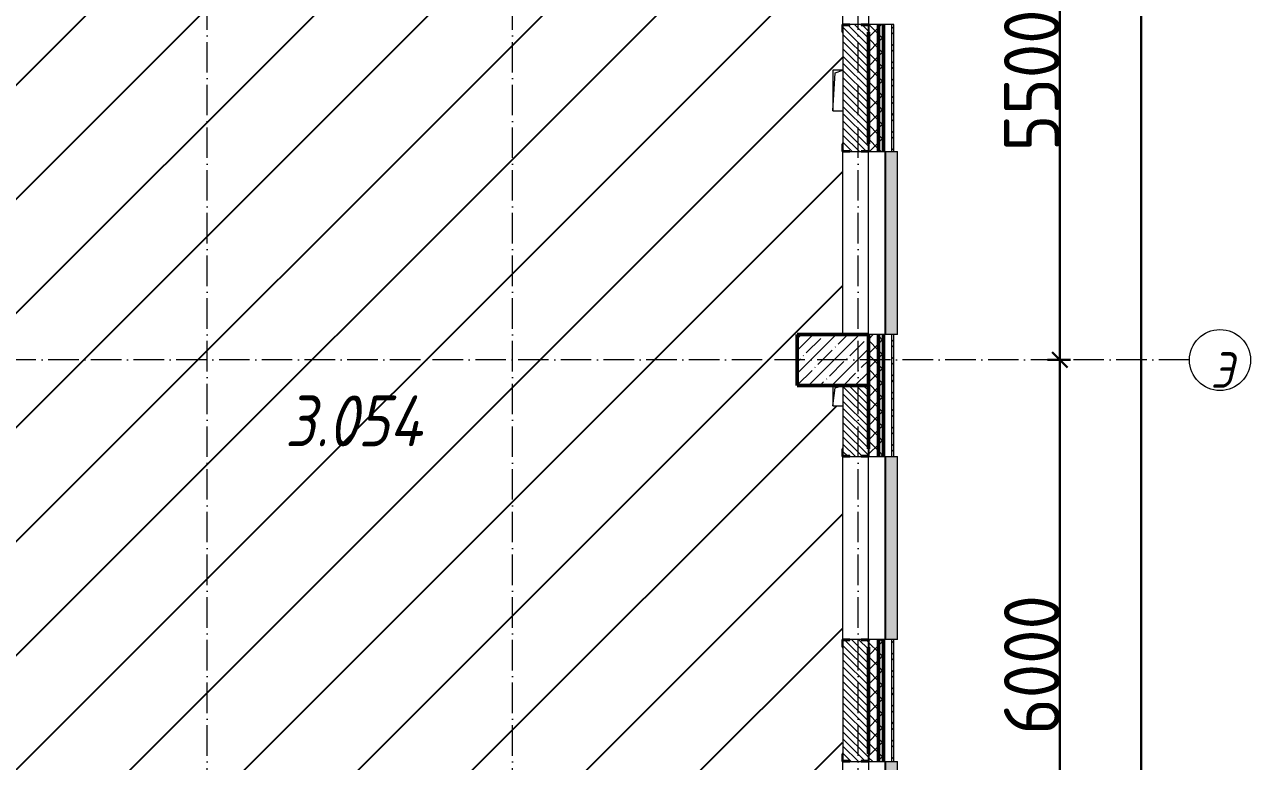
# Model space of a CAD drawing. Header units: millimetres. Extents: x -17017 to 628417, y -109036 to 199237.
# Drawn here: x 538762 to 550818, y -55985 to -48735 of the extents above; entities that cross this region are included whole.
import ezdxf

# ---------------------------------------------------------------- set-up
doc = ezdxf.new("R2010")
doc.units = ezdxf.units.MM
doc.linetypes.add('50_200_ШТРИХ_1Т_ш5_п1_п1_', pattern=[700, 500, -100, 0, -100])
for name, color, linetype, lineweight in [('A-____-____-DIMS', 7, 'Continuous', 9), ('A-GENM-____-MCUT', 7, 'Continuous', 25), ('A-GENM-____-OTLN', 7, 'Continuous', 9), ('A-GENM-____-OTLN-1', 7, 'Continuous', 25), ('A-GLAZ-____-OTLN', 7, 'Continuous', 9), ('A-WALL-____-MCUT-2', 7, 'Continuous', 50), ('A-WALL-____-MCUT-3', 7, 'Continuous', 9), ('A-WALL-____-OTLN', 7, 'Continuous', 9), ('A-WALL-____-PATT-1', 7, 'Continuous', 9), ('A-WALL-FNSH-MCUT-1', 7, 'Continuous', 9), ('S-COLS-____-MCUT', 7, 'Continuous', 50), ('S-COLS-____-OTLN', 7, 'Continuous', 9), ('S-GRID-____-IDEN', 7, 'Continuous', 9), ('S-GRID-____-OTLN-1', 7, '50_200_ШТРИХ_1Т_ш5_п1_п1_', 9), ('Марки помещений', 7, 'Continuous', 9), ('стяжа', 7, 'Continuous', 30)]:
    doc.layers.add(name, color=color, linetype=linetype, lineweight=lineweight)
doc.layers.add('A-GLAZ-____-OTLN-1', color=7, linetype='Continuous', lineweight=9, true_color=0xc0c0c0)
doc.styles.add('ISOCPEUR_I', font='isocpeui.ttf', dxfattribs={"width": 0.9, "height": 2.5})
doc.styles.add('ISOCPEUR_I_2', font='isocpeui.ttf', dxfattribs={"width": 0.85, "height": 2.3})
doc.styles.add('ISOCPEUR_I_9', font='isocpeui.ttf', dxfattribs={"width": 0.9, "height": 250})
doc.styles.add('СПДС', font='isocpeur.ttf', dxfattribs={"width": 0.9})
doc.dimstyles.new('ISO-2_5_0_9К_БОЛЬШОЙ_ОСИ', dxfattribs={"dimscale": 304.8, "dimtxt": 248.995294, "dimasz": 0.492126, "dimexe": 0.393701, "dimexo": 0, "dimgap": 0, "dimtad": 1, "dimdec": 0, "dimzin": 0, "dimdsep": 46, "dimtxsty": 'ISOCPEUR_I_9', "dimblk1": 'OBLIQUE', "dimblk2": 'OBLIQUE', "dimsah": 1, "dimcen": 0.09, "dimdle": 0.393701, "dimazin": 0, "dimtfac": 1, "dimtdec": 4, "dimtix": 1, "dimtmove": 0, "dimatfit": 3, "dimfxl": 1, "dimtvp": 1, "dimtolj": 1, "dimtzin": 0, "dimarcsym": 2})
pattern_1 = [(135, (523510.01, -90515.614), (-35.35534, -35.35534), [])]
pattern_2 = [(45, (523510.01, -90515.61), (-85.53659, 85.53659), []), (45, (523567.03, -90515.61), (-85.53659, 85.53659), [])]
pattern_3 = [(45, (523510.01, -90515.61), (-70.71068, 70.71068), []), (135, (523510.01, -90515.61), (-70.71068, -70.71068), [])]

# ---------------------------------------------------------------- blocks, each defined once
blk = doc.blocks.new('BSC_Колонна _Прямоугольная - 500х700-V8-АР1_План отверстий 3 этажа в осях 1-64_А-ГГ')
at = {"layer": 'S-COLS-____-OTLN'}
h = blk.add_hatch(dxfattribs=at)
h.set_pattern_fill('FP_42', color=256, style=0, pattern_type=2)
h.set_pattern_definition([(315, (-38481.04, 23200), (114.04925, 114.04925), []), (315, (-38481.04, 23085.95), (114.04925, 114.04925), [201.613, -40.323, 3.353, -36.97])])
h.paths.add_polyline_path([(-250, 237), (-250, -350), (250, -350), (250, 350), (-250, 350)], flags=0)
at = {"layer": 'S-COLS-____-MCUT'}
for p, q in [((250, 350), (-250, 350)), ((-250, 350), (-250, -350)), ((250, -350), (250, 350)), ((-250, -350), (250, -350))]:
    blk.add_line(p, q, dxfattribs=at)
blk = doc.blocks.new('Фахверк_СКБ_Уголок - 250_2700-27497298-АР1_План отверстий 3 этажа в осях 1-64_А-ГГ')
at = {"layer": 'A-GENM-____-MCUT'}
for p, q in [((200, 181), (125, 181)), ((125, 181), (125, 106)), ((131, 106), (131, 175)), ((131, 175), (200, 175)), ((200, 175), (200, 181)), ((125, 106), (131, 106)), ((131, -6), (125, -6)), ((125, -6), (125, -81)), ((125, -81), (200, -81)), ((131, -75), (131, -6)), ((200, -75), (131, -75)), ((200, -81), (200, -75))]:
    blk.add_line(p, q, dxfattribs=at)
blk = doc.blocks.new('AR_Отверстие прямоугольное _в плите_ - AR_Отверстие прямоугольное _в плите_-V178-АР1_План отверстий 3 этажа в осях 1-64_А-ГГ')
at = {"layer": 'A-GENM-____-OTLN'}
for p, q in [((-50, 100), (-50, -100)), ((-50, -100), (-25, 75)), ((-25, 75), (50, 100)), ((-50, -100), (50, -100))]:
    blk.add_line(p, q, dxfattribs=at)
blk = doc.blocks.new('AR_Отверстие прямоугольное _в плите_ - AR_Отверстие прямоугольное _в плите_-30510902-АР1_План отверстий 3 этажа в осях 1-64_А-ГГ')
at = {"layer": 'A-GENM-____-OTLN'}
for p, q in [((50, 200), (-50, 200)), ((-50, 200), (-50, -200)), ((-50, -200), (-25, 175)), ((-25, 175), (50, 200)), ((-50, -200), (50, -200))]:
    blk.add_line(p, q, dxfattribs=at)
blk = doc.blocks.new('Отлив_СКБ - Отлив витража_120_НВФ-31885687-АР1_План отверстий 3 этажа в осях 1-64_А-ГГ')
at = {"layer": 'A-GLAZ-____-OTLN-1'}
for points in [[(0, 0), (0, -2), (1800, -2), (1800, 0), (534, 0)], [(0, -2), (0, -120), (1800, -120), (1800, -2), (534, -2)]]:
    blk.add_hatch(color=256, dxfattribs=at).paths.add_polyline_path(points, flags=0)
at = {"layer": 'A-GLAZ-____-OTLN'}
for p, q in [((0, 0), (1800, 0)), ((1800, -2), (0, -2)), ((0, -120), (0, -83)), ((0, -120), (1800, -120)), ((1800, -83), (1800, -120))]:
    blk.add_line(p, q, dxfattribs=at)
blk = doc.blocks.new('Ось сетки - Круг_Ø6_00__ISO-2_5_0_9K_-25732049-АР1_План отверстий 3 этажа в осях 1-64_А-ГГ')
at = {"layer": 'S-GRID-____-IDEN'}
blk.add_circle((0, 0), 3, dxfattribs=at)
blk = doc.blocks.new('_Oblique')
at = {"color": 0, "linetype": 'ByBlock', "lineweight": -2}
blk.add_line((-0.5, -0.5), (0.5, 0.5), dxfattribs=at)
blk = doc.blocks.new('*D2967')
at = {"layer": 'A-____-____-DIMS', "color": 0, "lineweight": -2, "transparency": 16777216}
for p, q in [((309203, -42762), (309203, -48502)), ((309309, -42882), (309083, -42882)), ((309309, -48382), (309083, -48382))]:
    blk.add_line(p, q, dxfattribs=at)
at = {"layer": 'Defpoints', "color": 0, "transparency": 16777216}
for p in [(309309, -42882), (309203, -48382), (309309, -48382)]:
    blk.add_point(p, dxfattribs=at)
at = {"layer": 'A-____-____-DIMS', "color": 0, "lineweight": -2, "transparency": 16777216, "xscale": 150, "yscale": 150, "zscale": 150}
for p, rotation in [((309203, -42882), 90), ((309203, -48382), 270)]:
    blk.add_blockref('_Oblique', p, dxfattribs=dict(at, rotation=rotation))
at = {"layer": 'A-____-____-DIMS', "color": 0, "transparency": 16777216, "insert": (308929, -45632), "char_height": 548.6, "attachment_point": 5, "rotation": 90, "style": 'СПДС'}
blk.add_mtext('\\A1;5500', dxfattribs=at)
blk = doc.blocks.new('*D2968')
at = {"layer": 'A-____-____-DIMS', "color": 0, "lineweight": -2, "transparency": 16777216}
for p, q in [((309203, -48262), (309203, -54502)), ((309309, -48382), (309083, -48382)), ((309309, -54382), (309083, -54382))]:
    blk.add_line(p, q, dxfattribs=at)
at = {"layer": 'Defpoints', "color": 0, "transparency": 16777216}
for p in [(309309, -48382), (309203, -54382), (309309, -54382)]:
    blk.add_point(p, dxfattribs=at)
at = {"layer": 'A-____-____-DIMS', "color": 0, "lineweight": -2, "transparency": 16777216, "xscale": 150, "yscale": 150, "zscale": 150}
for p, rotation in [((309203, -48382), 90), ((309203, -54382), 270)]:
    blk.add_blockref('_Oblique', p, dxfattribs=dict(at, rotation=rotation))
at = {"layer": 'A-____-____-DIMS', "color": 0, "transparency": 16777216, "insert": (308929, -51382), "char_height": 548.6, "attachment_point": 5, "rotation": 90, "style": 'СПДС'}
blk.add_mtext('\\A1;6000', dxfattribs=at)
blk = doc.blocks.new('*D2973')
at = {"layer": 'A-____-____-DIMS', "color": 0, "lineweight": -2, "transparency": 16777216}
for p, q in [((310003, -72802), (310003, -39112)), ((309897, -39232), (310123, -39232)), ((309897, -72682), (310123, -72682))]:
    blk.add_line(p, q, dxfattribs=at)
at = {"layer": 'Defpoints', "color": 0, "transparency": 16777216}
for p in [(309897, -39232), (310003, -39232), (309897, -72682)]:
    blk.add_point(p, dxfattribs=at)
at = {"layer": 'A-____-____-DIMS', "color": 0, "lineweight": -2, "transparency": 16777216, "xscale": 150, "yscale": 150, "zscale": 150}
for p, rotation in [((310003, -39232), 90), ((310003, -72682), 270)]:
    blk.add_blockref('_Oblique', p, dxfattribs=dict(at, rotation=rotation))
at = {"layer": 'A-____-____-DIMS', "color": 0, "transparency": 16777216, "insert": (309729, -55957), "char_height": 548.6, "attachment_point": 5, "rotation": 90, "style": 'СПДС'}
blk.add_mtext('\\A1;33450', dxfattribs=at)
blk = doc.blocks.new('3эт')
at = {"layer": 'S-GRID-____-OTLN-1', "color": 251, "ltscale": 0.6, "true_color": 0x636466}
for p, q in [((300820.7, -91346.1), (300820.7, -36982.5)), ((303820.7, -91346.1), (303820.7, -36982.5)), ((307220.7, -91346.1), (307220.7, -36982.5)), ((310478.4, -48382.4), (279101.9, -48382.4))]:
    blk.add_line(p, q, dxfattribs=at)
at = {"layer": 'S-GRID-____-IDEN', "insert": (310685.6, -48306.3), "char_height": 350, "width": 223.671, "attachment_point": 1, "style": 'ISOCPEUR_I'}
blk.add_mtext('\\fISOCPEUR|b0|i1|c204|p34|;\\W.9;Э', dxfattribs=at)
at = {"layer": 'A-____-____-DIMS'}
for base, p1, p2, override, picture, middle in [((310003.2, -39232.4), (309897.2, -72682.4), (309897.2, -39232.4), {"dimtxt": 1.8, "dimpost": '<>', "dimtxsty": 'СПДС', "dimfxl": 33450}, '*D2973', (309728.9, -55957.4)), ((309203.2, -48382.4), (309309.3, -42882.4), (309309.3, -48382.4), {"dimtxt": 1.8, "dimpost": '<>', "dimtxsty": 'СПДС', "dimfxl": 5500}, '*D2967', (308928.9, -45632.4)), ((309203.2, -54382.4), (309309.3, -48382.4), (309309.3, -54382.4), {"dimtxt": 1.8, "dimpost": '<>', "dimtxsty": 'СПДС', "dimfxl": 6000}, '*D2968', (308928.9, -51382.4))]:
    dim = blk.add_linear_dim(base=base, p1=p1, p2=p2, angle=90, dimstyle='ISO-2_5_0_9К_БОЛЬШОЙ_ОСИ', override=override, dxfattribs=at)
    dim.commit()
    dim.dimension.update_dxf_attribs({"geometry": picture, "text_midpoint": middle})

msp = doc.modelspace()

# ---------------------------------------------------------------- hatches: boundary and pattern name
h = msp.add_hatch()
h.set_pattern_fill('ANSI31', color=5, scale=250)
h.set_pattern_definition([(45, (239739.3, -3652.16), (-561.266, 561.266), [])])
h.paths.add_polyline_path([(546810, -49985), (546804, -49985), (546804, -49910), (546806, -49585), (546710, -49585), (546710, -49185), (546810, -49185), (546810, -48810), (546804, -48810), (546804, -48735), (546810, -46935), (546560, -46935), (546560, -46685), (545660, -46685), (545660, -47335), (543710, -47335), (543660, -47335), (542210, -47335), (541810, -47335), (539310, -47335), (539310, -46685), (538410, -46685), (538410, -48135), (538066, -48135), (538066, -48185), (538060, -48215), (538060, -48185), (537991, -48185), (537929, -48185), (537860, -48185), (537860, -49010), (537860, -49079), (537929, -49079), (537991, -49080), (537991, -49079), (538060, -49079), (538060, -49010), (538066, -49010), (538066, -49135), (538310, -49135), (538310, -55610), (538316, -55610), (538316, -55685), (538310, -55985), (538310, -56385), (538310, -57385), (538316, -57385), (538316, -57460), (538313, -57635), (546060, -57635), (546060, -57785), (546360, -57785), (546810, -57785), (546810, -55985), (546804, -55985), (546804, -55910), (546810, -54860), (546804, -54860), (546804, -54785), (546810, -52985), (546804, -52985), (546804, -52910), (546808, -52485), (546710, -52485), (546710, -52285), (546360, -52285), (546360, -51785), (546810, -51785)])
h.paths.add_polyline_path([(541147, -53209), (542806, -53209), (542806, -52009), (541147, -52009)], flags=24)
at = {"layer": 'A-WALL-____-PATT-1'}
h = msp.add_hatch(dxfattribs=at)
h.set_pattern_fill('FP_3', color=256, style=0, pattern_type=2)
h.set_pattern_definition(pattern_2)
h.paths.add_polyline_path([(547310, -48965), (547310, -48735), (547290, -48735), (547290, -48965)], flags=0)
h.paths.add_polyline_path([(547310, -46935), (547310, -42535), (547290, -42535), (547290, -46935)], flags=0)
h = msp.add_hatch(dxfattribs=at)
h.set_pattern_fill('FP_1', color=256, style=0, pattern_type=2)
h.set_pattern_definition(pattern_3)
h.paths.add_polyline_path([(547160, -80985), (547160, -78785), (547066, -78785), (547066, -78860), (547060, -78860), (547060, -80985)], flags=0)
h.paths.add_polyline_path([(547160, -76985), (547160, -75785), (547066, -75785), (547066, -75860), (547060, -75860), (547060, -76910), (547066, -76910), (547066, -76985)], flags=0)
h.paths.add_polyline_path([(547160, -73985), (547160, -72785), (547060, -72785), (547060, -73910), (547066, -73910), (547066, -73985)], flags=0)
h.paths.add_polyline_path([(547160, -70985), (547160, -69785), (547066, -69785), (547066, -69860), (547060, -69860), (547060, -70910), (547066, -70910), (547066, -70985)], flags=0)
h.paths.add_polyline_path([(547060, -67985), (547160, -67985), (547160, -66785), (547066, -66785), (547066, -66860), (547060, -66860), (547060, -67485)], flags=0)
h.paths.add_polyline_path([(547066, -64985), (547160, -64985), (547160, -63785), (547060, -63785), (547060, -64910), (547066, -64910), (547066, -64979)], flags=0)
h.paths.add_polyline_path([(547066, -61985), (547160, -61985), (547160, -60785), (547066, -60785), (547066, -60860), (547060, -60860), (547060, -61910), (547066, -61910), (547066, -61979)], flags=0)
h.paths.add_polyline_path([(547066, -58985), (547160, -58985), (547160, -57785), (547060, -57785), (547060, -58910), (547066, -58910), (547066, -58979)], flags=0)
h.paths.add_polyline_path([(547160, -55985), (547160, -54785), (547066, -54785), (547066, -54860), (547060, -54860), (547060, -55910), (547066, -55910), (547066, -55985)], flags=0)
h.paths.add_polyline_path([(547066, -52985), (547160, -52985), (547160, -51785), (547060, -51785), (547060, -52910), (547066, -52910), (547066, -52979)], flags=0)
h.paths.add_polyline_path([(547160, -49985), (547160, -48735), (547066, -48735), (547066, -48810), (547060, -48810), (547060, -49910), (547066, -49910), (547066, -49985)], flags=0)
h.paths.add_polyline_path([(547160, -46935), (547160, -42785), (547060, -42785), (547060, -46935)], flags=0)
h = msp.add_hatch(dxfattribs=at)
h.set_pattern_fill('FP_1', color=256, style=0, pattern_type=2)
h.set_pattern_definition(pattern_3)
h.paths.add_polyline_path([(547210, -80985), (547210, -78785), (547160, -78785), (547160, -80985)], flags=0)
h.paths.add_polyline_path([(547210, -76985), (547210, -75785), (547160, -75785), (547160, -76985)], flags=0)
h.paths.add_polyline_path([(547210, -73985), (547210, -72785), (547160, -72785), (547160, -73985)], flags=0)
h.paths.add_polyline_path([(547210, -70985), (547210, -69785), (547160, -69785), (547160, -70985)], flags=0)
h.paths.add_polyline_path([(547210, -67985), (547210, -66785), (547160, -66785), (547160, -67985)], flags=0)
h.paths.add_polyline_path([(547160, -64985), (547210, -64985), (547210, -63785), (547160, -63785), (547160, -63981)], flags=0)
h.paths.add_polyline_path([(547160, -61985), (547210, -61985), (547210, -60785), (547160, -60785)], flags=0)
h.paths.add_polyline_path([(547210, -58985), (547210, -57785), (547160, -57785), (547160, -58985)], flags=0)
h.paths.add_polyline_path([(547160, -55985), (547210, -55985), (547210, -54785), (547160, -54785), (547160, -55380)], flags=0)
h.paths.add_polyline_path([(547160, -52985), (547210, -52985), (547210, -51785), (547160, -51785), (547160, -51940)], flags=0)
h.paths.add_polyline_path([(547210, -49985), (547210, -48735), (547160, -48735), (547160, -49985)], flags=0)
h.paths.add_polyline_path([(547210, -46935), (547210, -42785), (547160, -42785), (547160, -46935)], flags=0)
h = msp.add_hatch(dxfattribs=at)
h.set_pattern_fill('FP_6', color=256, style=0, pattern_type=2)
h.set_pattern_definition(pattern_1)
h.paths.add_polyline_path([(546879, -49985), (546991, -49985), (546991, -49979), (547060, -49979), (547060, -48741), (546991, -48741), (546991, -48735), (546879, -48735), (546879, -48741), (546810, -48741), (546810, -49979), (546879, -49979)], flags=0)
h = msp.add_hatch(dxfattribs=at)
h.set_pattern_fill('FP_3', color=256, style=0, pattern_type=2)
h.set_pattern_definition(pattern_2)
h.paths.add_polyline_path([(547290, -80795), (547310, -80795), (547310, -78785), (547290, -78785), (547290, -80751)], flags=0)
h.paths.add_polyline_path([(547310, -76985), (547310, -75785), (547290, -75785), (547290, -76985)], flags=0)
h.paths.add_polyline_path([(547310, -73985), (547310, -72785), (547290, -72785), (547290, -73985)], flags=0)
h.paths.add_polyline_path([(547310, -70985), (547310, -69785), (547290, -69785), (547290, -70985)], flags=0)
h.paths.add_polyline_path([(547290, -67985), (547310, -67985), (547310, -66785), (547290, -66785)], flags=0)
h.paths.add_polyline_path([(547310, -64985), (547310, -63785), (547290, -63785), (547290, -64985)], flags=0)
h.paths.add_polyline_path([(547310, -61985), (547310, -60785), (547290, -60785), (547290, -61985)], flags=0)
h.paths.add_polyline_path([(547290, -58985), (547310, -58985), (547310, -57785), (547290, -57785), (547290, -58820)], flags=0)
h.paths.add_polyline_path([(547310, -55985), (547310, -54785), (547290, -54785), (547290, -55985)], flags=0)
h.paths.add_polyline_path([(547310, -52985), (547310, -51785), (547290, -51785), (547290, -52985)], flags=0)
h.paths.add_polyline_path([(547290, -49985), (547310, -49985), (547310, -48965), (547290, -48965), (547290, -49360)], flags=0)
h = msp.add_hatch(dxfattribs=at)
h.set_pattern_fill('FP_6', color=256, style=0, pattern_type=2)
h.set_pattern_definition(pattern_1)
h.paths.add_polyline_path([(546991, -55985), (546991, -55979), (547060, -55979), (547060, -54791), (546991, -54791), (546991, -54785), (546879, -54785), (546879, -54791), (546810, -54791), (546810, -55979), (546879, -55979), (546879, -55985)], flags=0)
h.paths.add_polyline_path([(546991, -52985), (546991, -52979), (547060, -52979), (547060, -52285), (546810, -52285), (546810, -52979), (546879, -52979), (546879, -52985)], flags=0)

# ---------------------------------------------------------------- linework, layer by layer
at = {"layer": 'A-WALL-____-MCUT-2'}
for p, q in [((547060, -49910), (547060, -48810)), ((547160, -49985), (547160, -48735)), ((547210, -49985), (547210, -48735)), ((547160, -52985), (547160, -51785)), ((547210, -52985), (547210, -51785)), ((547060, -52285), (547060, -52910)), ((547160, -55985), (547160, -54785)), ((547210, -55985), (547210, -54785)), ((547060, -54860), (547060, -55910))]:
    msp.add_line(p, q, dxfattribs=at)
at = {"layer": 'A-WALL-____-MCUT-3'}
for p, q in [((546810, -48810), (546810, -49910)), ((546991, -48735), (546879, -48735)), ((547290, -48735), (547066, -48735)), ((547290, -49985), (547290, -48735)), ((546879, -49985), (546991, -49985)), ((547066, -49985), (547290, -49985)), ((547290, -51785), (547060, -51785)), ((547290, -52985), (547290, -51785)), ((546810, -52285), (546810, -52910)), ((546879, -52985), (546991, -52985)), ((547066, -52985), (547290, -52985)), ((546991, -54785), (546879, -54785)), ((547290, -54785), (547066, -54785)), ((547290, -55985), (547290, -54785)), ((546810, -54860), (546810, -55910)), ((546879, -55985), (546991, -55985)), ((547066, -55985), (547290, -55985))]:
    msp.add_line(p, q, dxfattribs=at)
at = {"layer": 'A-WALL-____-OTLN'}
for p, q in [((546810, -48735), (546810, -46935)), ((547060, -46935), (547060, -48735)), ((546810, -51785), (546810, -49985)), ((547060, -51785), (547060, -49985)), ((546810, -54785), (546810, -52985)), ((547060, -54785), (547060, -52985)), ((546810, -57785), (546810, -55985)), ((547060, -55985), (547060, -57785))]:
    msp.add_line(p, q, dxfattribs=at)
at = {"layer": 'A-WALL-FNSH-MCUT-1'}
for p, q in [((547310, -48735), (547290, -48735)), ((547310, -49985), (547310, -48735)), ((547290, -49985), (547310, -49985)), ((547310, -51785), (547290, -51785)), ((547310, -52985), (547310, -51785)), ((547290, -52985), (547310, -52985)), ((547310, -54785), (547290, -54785)), ((547310, -55985), (547310, -54785)), ((547290, -55985), (547310, -55985))]:
    msp.add_line(p, q, dxfattribs=at)

# ---------------------------------------------------------------- block references
at = {"layer": 'A-GENM-____-OTLN'}
for name, p in [('AR_Отверстие прямоугольное _в плите_ - AR_Отверстие прямоугольное _в плите_-30510902-АР1_План отверстий 3 этажа в осях 1-64_А-ГГ', (546760, -49385)), ('AR_Отверстие прямоугольное _в плите_ - AR_Отверстие прямоугольное _в плите_-V178-АР1_План отверстий 3 этажа в осях 1-64_А-ГГ', (546760, -52385))]:
    msp.add_blockref(name, p, dxfattribs=at)
at = {"layer": 'A-GENM-____-OTLN-1'}
for p, rotation in [((546885, -48610), 269.9999999999999), ((546985, -50110), 89.99999999999991), ((546985, -53110), 89.99999999999991), ((546885, -54660), 269.9999999999999), ((546985, -56110), 89.99999999999991)]:
    msp.add_blockref('Фахверк_СКБ_Уголок - 250_2700-27497298-АР1_План отверстий 3 этажа в осях 1-64_А-ГГ', p, dxfattribs=dict(at, rotation=rotation))
at = {"layer": 'A-GLAZ-____-OTLN', "rotation": 89.99999999999932}
for p in [(547227, -51785), (547227, -54785), (547227, -57785)]:
    msp.add_blockref('Отлив_СКБ - Отлив витража_120_НВФ-31885687-АР1_План отверстий 3 этажа в осях 1-64_А-ГГ', p, dxfattribs=at)
at = {"layer": 'S-COLS-____-OTLN', "rotation": 89.9999999999999}
msp.add_blockref('BSC_Колонна _Прямоугольная - 500х700-V8-АР1_План отверстий 3 этажа в осях 1-64_А-ГГ', (546710, -52035), dxfattribs=at)
at = {"layer": 'S-GRID-____-IDEN', "xscale": 99.99999999999993, "yscale": 99.99999999999993, "zscale": 99.99999999999993, "rotation": 89.99999999999982}
msp.add_blockref('Ось сетки - Круг_Ø6_00__ISO-2_5_0_9K_-25732049-АР1_План отверстий 3 этажа в осях 1-64_А-ГГ', (550518, -52035), dxfattribs=at)
at = {"layer": 'стяжа'}
msp.add_blockref('3эт', (239739, -3652), dxfattribs=at)

# ---------------------------------------------------------------- texts
at = {"layer": 'Марки помещений', "insert": (541323, -52384), "char_height": 500, "width": 817.72, "attachment_point": 1, "style": 'ISOCPEUR_I_2'}
msp.add_mtext('3.054', dxfattribs=at)

doc.saveas('drawing.dxf')
